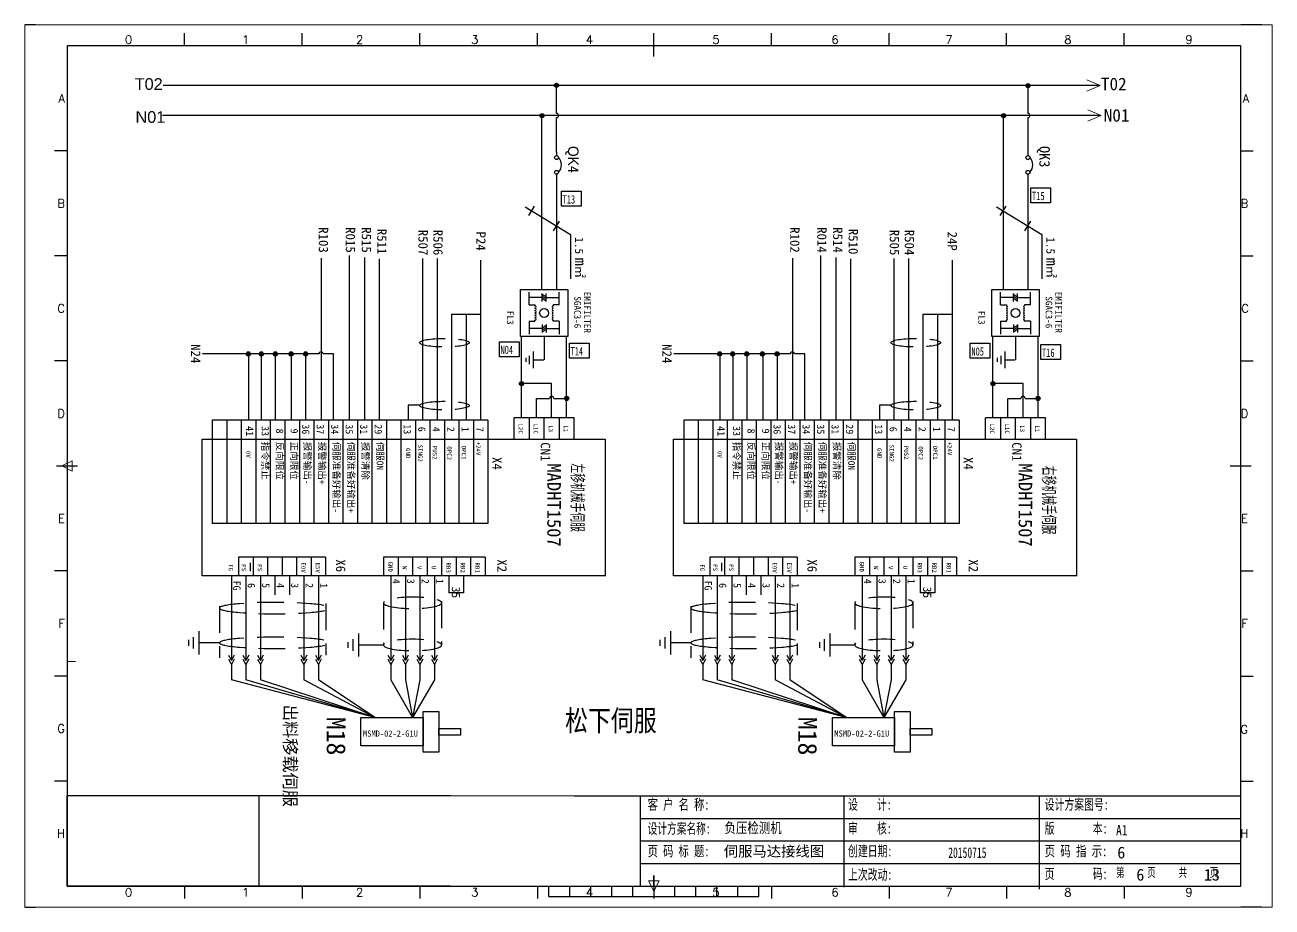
# Model space of a CAD drawing. Extents: x 2511 to 8703, y -745 to 3310.
# Drawn here: x 4473.4 to 4770.4, y 279.4 to 489.4 of the extents above; entities that cross this region are included whole.
import ezdxf
from ezdxf.enums import TextEntityAlignment as Align

# ---------------------------------------------------------------- set-up
doc = ezdxf.new("R2010")
doc.units = 0
doc.header["$MEASUREMENT"] = 0
doc.linetypes.add('DASHED2', pattern=[9.525, 6.35, -3.175])
doc.layers.add('AE_BOR', color=1, linetype='Continuous')
doc.layers.add('MISC', color=2, linetype='Continuous')
doc.layers.add('圖層1', color=7, linetype='Continuous', lineweight=60)
doc.styles.add('Standard0.67', font='', dxfattribs={"width": 0.67})
doc.styles.add('Standard_0.8', font='', dxfattribs={"width": 0.8})
doc.styles.add('WD', font='romans.shx', dxfattribs={"bigfont": 'gbcbig.shx'})
doc.styles.add('样式 0', font='')
doc.styles.add('样式 8', font='arial.ttf')
doc.styles.add('汉字', font='NSimSun.ttf')
doc.styles.get('Standard0.67').set_extended_font_data('FangSong_GB2312')
doc.styles.get('Standard_0.8').set_extended_font_data('FangSong_GB2312')
doc.styles.get('样式 0').set_extended_font_data('KaiTi_GB2312')

# ---------------------------------------------------------------- blocks, each defined once
blk = doc.blocks.new('gb_a2_a')
for p, q in [((584, 410), (25, 410)), ((25, 410), (25, 10)), ((584, 10), (584, 410)), ((25, 10), (584, 10))]:
    blk.add_line(p, q)
at = {"lineweight": 9, "ltscale": 0.1}
blk.add_line((25, 116.86), (29, 116.86), dxfattribs=at)
at = {"layer": 'AE_BOR', "lineweight": 30}
for p, q in [((10, 420), (4.93, 420)), ((594, 420), (584, 420)), ((4.93, 0), (10, 0)), ((594, 0), (584, 0))]:
    blk.add_line(p, q, dxfattribs=at)
at = {"layer": 'AE_BOR', "color": 1, "lineweight": 15}
for p, q in [((4.93, 420), (598.93, 420)), ((4.93, 0), (4.93, 420)), ((598.93, 420), (598.93, 0)), ((22.5, 210), (27.5, 212.5)), ((27.5, 207.5), (22.5, 210)), ((27.5, 212.5), (27.5, 207.5)), ((304.5, 7.5), (302, 12.5)), ((302, 12.5), (307, 12.5)), ((307, 12.5), (304.5, 7.5)), ((598.93, 0), (4.93, 0))]:
    blk.add_line(p, q, dxfattribs=at)
at = {"layer": 'AE_BOR'}
for p, q in [((81, 410), (81, 416)), ((137, 410), (137, 416)), ((193, 410), (193, 416)), ((249, 410), (249, 416)), ((304.5, 410), (304.5, 416)), ((360.5, 410), (360.5, 416)), ((416.5, 410), (416.5, 416)), ((472.5, 410), (472.5, 416)), ((528.5, 410), (528.5, 416)), ((25, 360), (19, 360)), ((584, 360), (590, 360)), ((25, 310), (19, 310)), ((584, 310), (590, 310)), ((25, 260), (19, 260)), ((584, 260), (590, 260)), ((25, 160), (19, 160)), ((584, 160), (590, 160)), ((25, 110), (19, 110)), ((584, 110), (590, 110)), ((25, 60), (19, 60)), ((584, 60), (590, 60)), ((81, 10), (81, 4)), ((137, 10), (137, 4)), ((193, 10), (193, 4)), ((249, 10), (249, 4)), ((304.5, 10), (304.5, 4)), ((360.5, 10), (360.5, 4)), ((416.5, 10), (416.5, 4)), ((472.5, 10), (472.5, 4)), ((528.5, 10), (528.5, 4))]:
    blk.add_line(p, q, dxfattribs=at)
at = {"layer": 'AE_BOR', "color": 2, "lineweight": 30}
for p, q in [((304.5, 405), (304.5, 415)), ((20, 210), (30, 210)), ((579, 210), (589, 210)), ((304.5, 10), (304.5, 15)), ((304.5, 15), (304.5, 5)), ((254.5, 5), (254.5, 10)), ((264.5, 5), (264.5, 10)), ((274.5, 5), (274.5, 10)), ((284.5, 5), (284.5, 10)), ((294.5, 5), (294.5, 10)), ((304.5, 10), (304.5, 5)), ((314.5, 5), (314.5, 10)), ((324.5, 5), (324.5, 10)), ((334.5, 5), (334.5, 10)), ((344.5, 5), (344.5, 10)), ((354.5, 5), (354.5, 10)), ((254.5, 5), (354.5, 5))]:
    blk.add_line(p, q, dxfattribs=at)
at = {"layer": 'AE_BOR', "style": 'WD'}
for s, p in [('0', (54.27, 411)), ('1', (110.12, 411)), ('2', (164.42, 411)), ('3', (219.22, 411)), ('4', (273.82, 411)), ('5', (334.12, 411)), ('6', (390.81, 411)), ('7', (445.01, 411)), ('8', (501.67, 411)), ('9', (559.4, 411)), ('0', (54.27, 5)), ('1', (110.12, 5)), ('2', (164.42, 5)), ('3', (219.22, 5)), ('4', (273.82, 5)), ('5', (334.12, 5)), ('6', (390.81, 5)), ('7', (445.01, 5)), ('8', (501.67, 5)), ('9', (559.4, 5))]:
    blk.add_text(s, height=4, dxfattribs=at).set_placement(p, align=Align.CENTER)
for s, p in [('A', (24, 385)), ('A', (588.05, 385)), ('B', (24, 335)), ('B', (587.67, 335)), ('C', (24, 285)), ('C', (587.86, 285)), ('D', (24, 235)), ('D', (587.67, 235)), ('E', (24, 185)), ('E', (587.48, 185)), ('F', (24, 135)), ('F', (587.48, 135)), ('F', (587.48, 135)), ('G', (24, 85)), ('G', (587.48, 84.56)), ('H', (24, 35)), ('H', (587.67, 35))]:
    blk.add_text(s, height=4, dxfattribs=at).set_placement(p, align=Align.MIDDLE_RIGHT)
blk = doc.blocks.new('电容')
at = {"linetype": 'ByBlock'}
for p, q in [((-1756.08, -781.77), (-1758.13, -781.77)), ((-1756.08, -782.99), (-1756.08, -780.56)), ((-1754.86, -780.79), (-1756.08, -781.55)), ((-1754.86, -781.44), (-1756.08, -782.2)), ((-1754.86, -781.99), (-1756.08, -782.75)), ((-1754.86, -782.99), (-1754.86, -780.56)), ((-1754.86, -781.77), (-1752.81, -781.77))]:
    blk.add_line(p, q, dxfattribs=at)

msp = doc.modelspace()

# ---------------------------------------------------------------- hatches: boundary and pattern name
at = {"layer": '圖層1', "lineweight": -3}
h = msp.add_hatch(color=256, dxfattribs=at)
edge = h.paths.add_edge_path()
edge.add_arc((4600.02, 475.01), 0.494, 0, 360)
h = msp.add_hatch(color=256, dxfattribs=at)
edge = h.paths.add_edge_path()
edge.add_arc((4712.31, 474.93), 0.494, 0, 360)
h = msp.add_hatch(color=256, dxfattribs=at)
edge = h.paths.add_edge_path()
edge.add_arc((4596.55, 467.77), 0.494, 0, 360)
h = msp.add_hatch(color=256, dxfattribs=at)
edge = h.paths.add_edge_path()
edge.add_arc((4706.49, 467.8), 0.494, 0, 360)
h = msp.add_hatch(color=256, dxfattribs=at)
edge = h.paths.add_edge_path()
edge.add_arc((4526.62, 411.07), 0.5, 0, 360)
h = msp.add_hatch(color=256, dxfattribs=at)
edge = h.paths.add_edge_path()
edge.add_arc((4529.72, 411.07), 0.5, 0, 360)
h = msp.add_hatch(color=256, dxfattribs=at)
edge = h.paths.add_edge_path()
edge.add_arc((4533.07, 411.07), 0.5, 0, 360)
h = msp.add_hatch(color=256, dxfattribs=at)
edge = h.paths.add_edge_path()
edge.add_arc((4536.81, 411.07), 0.5, 0, 360)
h = msp.add_hatch(color=256, dxfattribs=at)
edge = h.paths.add_edge_path()
edge.add_arc((4540.3, 411.07), 0.5, 0, 360)
h = msp.add_hatch(color=256, dxfattribs=at)
edge = h.paths.add_edge_path()
edge.add_arc((4638.88, 411.07), 0.5, 0, 360)
h = msp.add_hatch(color=256, dxfattribs=at)
edge = h.paths.add_edge_path()
edge.add_arc((4641.97, 411.07), 0.5, 0, 360)
h = msp.add_hatch(color=256, dxfattribs=at)
edge = h.paths.add_edge_path()
edge.add_arc((4645.33, 411.07), 0.5, 0, 360)
h = msp.add_hatch(color=256, dxfattribs=at)
edge = h.paths.add_edge_path()
edge.add_arc((4649.07, 411.07), 0.5, 0, 360)
h = msp.add_hatch(color=256, dxfattribs=at)
edge = h.paths.add_edge_path()
edge.add_arc((4652.56, 411.07), 0.5, 0, 360)
h = msp.add_hatch(color=256, dxfattribs=at)
edge = h.paths.add_edge_path()
edge.add_arc((4591.7, 404), 0.5, 0, 360)
h = msp.add_hatch(color=256, dxfattribs=at)
edge = h.paths.add_edge_path()
edge.add_arc((4703.96, 404), 0.5, 0, 360)
h = msp.add_hatch(color=256, dxfattribs=at)
edge = h.paths.add_edge_path()
edge.add_arc((4602.44, 400.46), 0.5, 0, 360)
h = msp.add_hatch(color=256, dxfattribs=at)
edge = h.paths.add_edge_path()
edge.add_arc((4714.7, 400.46), 0.5, 0, 360)

# ---------------------------------------------------------------- linework, layer by layer
at = {"lineweight": 0}
for p, q in [((4729.51, 474.98), (4726.3, 476.32)), ((4729.51, 474.98), (4726.3, 473.65)), ((4729.75, 467.81), (4726.54, 469.15)), ((4729.75, 467.81), (4726.54, 466.48))]:
    msp.add_line(p, q, dxfattribs=at)
for p, q in [((4729.51, 474.98), (4506.33, 474.98)), ((4712.28, 474.87), (4712.28, 468.33)), ((4729.52, 467.83), (4506.21, 467.83)), ((4706.38, 467.81), (4706.38, 426.44)), ((4712.28, 467.33), (4712.28, 459.2)), ((4600.02, 459.2), (4600.02, 458.27)), ((4712.28, 459.2), (4712.28, 458.27)), ((4600.02, 453.84), (4600.02, 426.44)), ((4712.28, 453.84), (4712.28, 426.44)), ((4592.54, 446.09), (4603.33, 439.49)), ((4593.43, 443.99), (4594.82, 446.26)), ((4704.8, 446.09), (4715.59, 439.49)), ((4705.68, 443.99), (4707.07, 446.26)), ((4599.33, 440.38), (4600.72, 442.65)), ((4711.59, 440.38), (4712.98, 442.65)), ((4603.33, 439.49), (4603.33, 428.98)), ((4715.59, 439.49), (4715.59, 428.98)), ((4543.96, 433.83), (4543.96, 395.3)), ((4554.32, 434.03), (4554.32, 395.3)), ((4557.77, 433.73), (4557.77, 395.3)), ((4568.14, 433.8), (4568.14, 395.3)), ((4571.59, 433.8), (4571.59, 395.3)), ((4656.22, 433.83), (4656.22, 395.3)), ((4666.58, 434.03), (4666.58, 395.3)), ((4670.03, 433.73), (4670.03, 395.3)), ((4680.39, 433.8), (4680.39, 395.3)), ((4683.85, 433.8), (4683.85, 395.3)), ((4581.95, 433.38), (4581.95, 395.3)), ((4694.21, 433.38), (4694.21, 395.3)), ((4593.52, 422.72), (4593.52, 425.8)), ((4600.62, 422.72), (4600.62, 425.8)), ((4705.78, 422.72), (4705.78, 425.8)), ((4712.88, 422.72), (4712.88, 425.8)), ((4594.94, 424.51), (4593.52, 424.51)), ((4599.2, 424.51), (4600.62, 424.51)), ((4707.2, 424.51), (4705.78, 424.51)), ((4711.46, 424.51), (4712.88, 424.51)), ((4575.05, 420.5), (4575.05, 395.3)), ((4578.5, 420.5), (4578.5, 395.3)), ((4593.52, 418.9), (4593.52, 415.81)), ((4600.62, 418.9), (4600.62, 415.81)), ((4687.3, 420.5), (4687.3, 395.3)), ((4690.76, 420.5), (4690.76, 395.3)), ((4705.78, 418.9), (4705.78, 415.81)), ((4712.88, 418.9), (4712.88, 415.81)), ((4594.94, 417.11), (4593.52, 417.11)), ((4599.2, 417.11), (4600.62, 417.11)), ((4707.2, 417.11), (4705.78, 417.11)), ((4711.46, 417.11), (4712.88, 417.11)), ((4591.7, 395.87), (4591.7, 415.18)), ((4597.07, 415.18), (4597.07, 409.69)), ((4602.44, 395.87), (4602.44, 415.18)), ((4703.96, 395.87), (4703.96, 415.18)), ((4709.33, 415.18), (4709.33, 409.69)), ((4714.7, 395.87), (4714.7, 415.18)), ((4543.47, 411.07), (4515.75, 411.07)), ((4526.69, 411.07), (4526.69, 395.3)), ((4529.72, 411.07), (4529.72, 395.3)), ((4533.05, 411.07), (4533.05, 395.38)), ((4546.88, 411.07), (4544.47, 411.07)), ((4592.71, 410.14), (4592.71, 409.15)), ((4593.54, 410.63), (4593.54, 408.66)), ((4594.5, 411.62), (4594.5, 407.67)), ((4655.72, 411.07), (4628, 411.07)), ((4638.94, 411.07), (4638.94, 395.3)), ((4641.98, 411.07), (4641.98, 395.3)), ((4645.31, 411.07), (4645.31, 395.38)), ((4659.14, 411.07), (4656.72, 411.07)), ((4704.97, 410.14), (4704.97, 409.15)), ((4705.8, 410.63), (4705.8, 408.66)), ((4706.76, 411.62), (4706.76, 407.67)), ((4596.99, 409.6), (4594.5, 409.6)), ((4709.25, 409.6), (4706.76, 409.6)), ((4598.86, 404), (4591.7, 404)), ((4598.86, 395.87), (4598.86, 404)), ((4711.12, 404), (4703.96, 404)), ((4711.12, 395.87), (4711.12, 404)), ((4595.28, 395.87), (4595.28, 400.46)), ((4595.28, 400.46), (4598.36, 400.46)), ((4599.36, 400.46), (4602.44, 400.46)), ((4707.54, 395.87), (4707.54, 400.46)), ((4707.54, 400.46), (4710.62, 400.46)), ((4711.62, 400.46), (4714.7, 400.46)), ((4583.68, 395.3), (4518.05, 395.3)), ((4518.05, 395.3), (4518.05, 370.67)), ((4521.51, 395.3), (4521.51, 370.67)), ((4524.96, 395.3), (4524.96, 370.67)), ((4528.41, 395.3), (4528.41, 370.67)), ((4531.87, 395.3), (4531.87, 370.67)), ((4535.32, 395.3), (4535.32, 370.67)), ((4538.78, 395.3), (4538.78, 370.67)), ((4542.23, 395.3), (4542.23, 370.67)), ((4545.69, 395.3), (4545.69, 370.67)), ((4549.14, 395.3), (4549.14, 370.67)), ((4552.59, 395.3), (4552.59, 370.67)), ((4556.05, 395.3), (4556.05, 370.67)), ((4559.5, 395.3), (4559.5, 370.67)), ((4562.96, 395.3), (4562.96, 370.67)), ((4566.41, 395.3), (4566.41, 370.67)), ((4569.86, 395.3), (4569.86, 370.67)), ((4573.32, 395.3), (4573.32, 370.67)), ((4576.77, 395.3), (4576.77, 370.67)), ((4580.23, 395.3), (4580.23, 370.67)), ((4583.68, 395.3), (4583.68, 370.67)), ((4604.23, 395.87), (4589.91, 395.87)), ((4589.91, 390.79), (4589.91, 395.87)), ((4593.49, 395.87), (4593.49, 390.79)), ((4597.07, 390.79), (4597.07, 395.87)), ((4600.65, 395.87), (4600.65, 390.82)), ((4604.23, 390.82), (4604.23, 395.87)), ((4695.94, 395.3), (4630.31, 395.3)), ((4630.31, 395.3), (4630.31, 370.67)), ((4633.76, 395.3), (4633.76, 370.67)), ((4637.22, 395.3), (4637.22, 370.67)), ((4640.67, 395.3), (4640.67, 370.67)), ((4644.13, 395.3), (4644.13, 370.67)), ((4647.58, 395.3), (4647.58, 370.67)), ((4651.03, 395.3), (4651.03, 370.67)), ((4654.49, 395.3), (4654.49, 370.67)), ((4657.94, 395.3), (4657.94, 370.67)), ((4661.4, 395.3), (4661.4, 370.67)), ((4664.85, 395.3), (4664.85, 370.67)), ((4668.3, 395.3), (4668.3, 370.67)), ((4671.76, 395.3), (4671.76, 370.67)), ((4675.21, 395.3), (4675.21, 370.67)), ((4678.67, 395.3), (4678.67, 370.67)), ((4682.12, 395.3), (4682.12, 370.67)), ((4685.58, 395.3), (4685.58, 370.67)), ((4689.03, 395.3), (4689.03, 370.67)), ((4692.48, 395.3), (4692.48, 370.67)), ((4695.94, 395.3), (4695.94, 370.67)), ((4716.49, 395.87), (4702.17, 395.87)), ((4702.17, 390.79), (4702.17, 395.87)), ((4705.75, 395.87), (4705.75, 390.79)), ((4709.33, 390.79), (4709.33, 395.87)), ((4712.91, 395.87), (4712.91, 390.82)), ((4716.49, 390.82), (4716.49, 395.87)), ((4515.65, 358.2), (4515.65, 390.78)), ((4515.65, 390.78), (4611.59, 390.78)), ((4611.59, 390.75), (4611.59, 358.18)), ((4627.91, 358.2), (4627.91, 390.78)), ((4627.91, 390.78), (4723.85, 390.78)), ((4723.85, 390.75), (4723.85, 358.18)), ((4583.68, 370.67), (4518.05, 370.67)), ((4695.94, 370.67), (4630.31, 370.67)), ((4545.04, 362.72), (4524.31, 362.72)), ((4524.31, 362.72), (4524.31, 358.2)), ((4527.77, 362.72), (4527.77, 358.2)), ((4531.22, 362.72), (4531.22, 358.2)), ((4534.68, 362.72), (4534.68, 358.2)), ((4538.13, 362.72), (4538.13, 358.2)), ((4541.58, 362.72), (4541.58, 358.2)), ((4545.04, 362.72), (4545.04, 358.2)), ((4583.02, 362.72), (4558.84, 362.72)), ((4558.84, 362.72), (4558.84, 358.2)), ((4562.3, 362.72), (4562.3, 358.2)), ((4565.75, 362.72), (4565.75, 358.2)), ((4569.21, 362.72), (4569.21, 358.2)), ((4572.66, 362.72), (4572.66, 358.2)), ((4576.11, 362.72), (4576.11, 358.2)), ((4579.57, 362.72), (4579.57, 358.2)), ((4583.02, 362.72), (4583.02, 358.2)), ((4657.3, 362.72), (4636.57, 362.72)), ((4636.57, 362.72), (4636.57, 358.2)), ((4640.03, 362.72), (4640.03, 358.2)), ((4643.48, 362.72), (4643.48, 358.2)), ((4646.93, 362.72), (4646.93, 358.2)), ((4650.39, 362.72), (4650.39, 358.2)), ((4653.84, 362.72), (4653.84, 358.2)), ((4657.3, 362.72), (4657.3, 358.2)), ((4695.28, 362.72), (4671.1, 362.72)), ((4671.1, 362.72), (4671.1, 358.2)), ((4674.56, 362.72), (4674.56, 358.2)), ((4678.01, 362.72), (4678.01, 358.2)), ((4681.46, 362.72), (4681.46, 358.2)), ((4684.92, 362.72), (4684.92, 358.2)), ((4688.37, 362.72), (4688.37, 358.2)), ((4691.83, 362.72), (4691.83, 358.2)), ((4695.28, 362.72), (4695.28, 358.2)), ((4527.07, 361.36), (4527.07, 359.35)), ((4639.33, 361.36), (4639.33, 359.35)), ((4611.59, 358.2), (4515.65, 358.2)), ((4522.59, 358.2), (4522.59, 338.1)), ((4526.04, 358.2), (4526.04, 338.1)), ((4529.5, 358.2), (4529.5, 338.1)), ((4532.95, 358.2), (4532.95, 353.7)), ((4536.41, 358.2), (4536.41, 353.7)), ((4539.86, 358.2), (4539.86, 338.1)), ((4543.31, 358.2), (4543.31, 338.1)), ((4560.57, 358.22), (4560.57, 338.1)), ((4564.03, 358.22), (4564.03, 338.1)), ((4567.48, 358.22), (4567.48, 338.1)), ((4570.93, 358.22), (4570.93, 338.1)), ((4574.39, 358.2), (4574.39, 354.2)), ((4577.84, 358.2), (4577.84, 354.2)), ((4723.85, 358.2), (4627.91, 358.2)), ((4634.85, 358.2), (4634.85, 338.1)), ((4638.3, 358.2), (4638.3, 338.1)), ((4641.75, 358.2), (4641.75, 338.1)), ((4645.21, 358.2), (4645.21, 353.7)), ((4648.66, 358.2), (4648.66, 353.7)), ((4652.12, 358.2), (4652.12, 338.1)), ((4655.57, 358.2), (4655.57, 338.1)), ((4672.83, 358.22), (4672.83, 338.1)), ((4676.28, 358.22), (4676.28, 338.1)), ((4679.74, 358.22), (4679.74, 338.1)), ((4683.19, 358.22), (4683.19, 338.1)), ((4686.64, 358.2), (4686.64, 354.2)), ((4690.1, 358.2), (4690.1, 354.2)), ((4577.84, 354.2), (4574.39, 354.2)), ((4690.1, 354.2), (4686.64, 354.2)), ((4514.88, 345.05), (4514.88, 339.53)), ((4552.86, 344.53), (4552.86, 339.01)), ((4627.14, 345.05), (4627.14, 339.53)), ((4665.12, 344.53), (4665.12, 339.01)), ((4512.38, 342.98), (4512.38, 341.6)), ((4513.53, 343.67), (4513.53, 340.91)), ((4519.75, 342.29), (4514.88, 342.29)), ((4550.36, 342.46), (4550.36, 341.08)), ((4551.51, 343.15), (4551.51, 340.39)), ((4558.84, 341.77), (4552.86, 341.77)), ((4624.63, 342.98), (4624.63, 341.6)), ((4625.79, 343.67), (4625.79, 340.91)), ((4632.01, 342.29), (4627.14, 342.29)), ((4662.62, 342.46), (4662.62, 341.08)), ((4663.77, 343.15), (4663.77, 340.39)), ((4671.1, 341.77), (4665.12, 341.77)), ((4521.89, 339.37), (4522.59, 338.1)), ((4523.28, 339.37), (4522.59, 338.1)), ((4525.35, 339.37), (4526.04, 338.1)), ((4526.74, 339.37), (4526.04, 338.1)), ((4528.8, 339.37), (4529.5, 338.1)), ((4530.19, 339.37), (4529.5, 338.1)), ((4539.16, 339.37), (4539.86, 338.1)), ((4540.55, 339.37), (4539.86, 338.1)), ((4542.62, 339.37), (4543.31, 338.1)), ((4544.01, 339.37), (4543.31, 338.1)), ((4559.88, 339.37), (4560.57, 338.1)), ((4561.27, 339.37), (4560.57, 338.1)), ((4563.33, 339.37), (4564.03, 338.1)), ((4564.72, 339.37), (4564.03, 338.1)), ((4566.78, 339.37), (4567.48, 338.1)), ((4568.17, 339.37), (4567.48, 338.1)), ((4570.24, 339.37), (4570.93, 338.1)), ((4571.63, 339.37), (4570.93, 338.1)), ((4634.15, 339.37), (4634.85, 338.1)), ((4635.54, 339.37), (4634.85, 338.1)), ((4637.61, 339.37), (4638.3, 338.1)), ((4638.99, 339.37), (4638.3, 338.1)), ((4641.06, 339.37), (4641.75, 338.1)), ((4642.45, 339.37), (4641.75, 338.1)), ((4651.42, 339.37), (4652.12, 338.1)), ((4652.81, 339.37), (4652.12, 338.1)), ((4654.87, 339.37), (4655.57, 338.1)), ((4656.26, 339.37), (4655.57, 338.1)), ((4672.13, 339.37), (4672.83, 338.1)), ((4673.52, 339.37), (4672.83, 338.1)), ((4675.59, 339.37), (4676.28, 338.1)), ((4676.98, 339.37), (4676.28, 338.1)), ((4679.04, 339.37), (4679.74, 338.1)), ((4680.43, 339.37), (4679.74, 338.1)), ((4682.5, 339.37), (4683.19, 338.1)), ((4683.89, 339.37), (4683.19, 338.1)), ((4521.89, 338.36), (4522.59, 337.09)), ((4523.28, 338.36), (4522.59, 337.09)), ((4522.59, 337.09), (4522.59, 333.51)), ((4525.35, 338.36), (4526.04, 337.09)), ((4526.74, 338.36), (4526.04, 337.09)), ((4526.04, 337.09), (4526.04, 333.51)), ((4528.8, 338.36), (4529.5, 337.09)), ((4530.19, 338.36), (4529.5, 337.09)), ((4529.5, 337.09), (4529.5, 333.51)), ((4539.16, 338.36), (4539.86, 337.09)), ((4540.55, 338.36), (4539.86, 337.09)), ((4539.86, 337.09), (4539.86, 333.51)), ((4542.62, 338.36), (4543.31, 337.09)), ((4544.01, 338.36), (4543.31, 337.09)), ((4543.31, 337.09), (4543.31, 333.51)), ((4559.88, 338.36), (4560.57, 337.09)), ((4561.27, 338.36), (4560.57, 337.09)), ((4560.57, 337.09), (4560.57, 333.51)), ((4563.33, 338.36), (4564.03, 337.09)), ((4564.72, 338.36), (4564.03, 337.09)), ((4564.03, 337.09), (4564.03, 333.51)), ((4566.78, 338.36), (4567.48, 337.09)), ((4568.17, 338.36), (4567.48, 337.09)), ((4567.48, 337.09), (4567.48, 333.51)), ((4570.24, 338.36), (4570.93, 337.09)), ((4571.63, 338.36), (4570.93, 337.09)), ((4570.93, 337.09), (4570.93, 333.51)), ((4634.15, 338.36), (4634.85, 337.09)), ((4635.54, 338.36), (4634.85, 337.09)), ((4634.85, 337.09), (4634.85, 333.51)), ((4637.61, 338.36), (4638.3, 337.09)), ((4638.99, 338.36), (4638.3, 337.09)), ((4638.3, 337.09), (4638.3, 333.51)), ((4641.06, 338.36), (4641.75, 337.09)), ((4642.45, 338.36), (4641.75, 337.09)), ((4641.75, 337.09), (4641.75, 333.51)), ((4651.42, 338.36), (4652.12, 337.09)), ((4652.81, 338.36), (4652.12, 337.09)), ((4652.12, 337.09), (4652.12, 333.51)), ((4654.87, 338.36), (4655.57, 337.09)), ((4656.26, 338.36), (4655.57, 337.09)), ((4655.57, 337.09), (4655.57, 333.51)), ((4672.13, 338.36), (4672.83, 337.09)), ((4673.52, 338.36), (4672.83, 337.09)), ((4672.83, 337.09), (4672.83, 333.51)), ((4675.59, 338.36), (4676.28, 337.09)), ((4676.98, 338.36), (4676.28, 337.09)), ((4676.28, 337.09), (4676.28, 333.51)), ((4679.04, 338.36), (4679.74, 337.09)), ((4680.43, 338.36), (4679.74, 337.09)), ((4679.74, 337.09), (4679.74, 333.51)), ((4682.5, 338.36), (4683.19, 337.09)), ((4683.89, 338.36), (4683.19, 337.09)), ((4683.19, 337.09), (4683.19, 333.51)), ((4556.77, 324.49), (4522.59, 333.51)), ((4556.77, 324.49), (4526.04, 333.51)), ((4556.77, 324.49), (4529.5, 333.51)), ((4556.77, 324.49), (4539.86, 333.51)), ((4556.77, 324.49), (4543.31, 333.51)), ((4560.57, 333.51), (4565.75, 324.49)), ((4564.03, 333.51), (4565.75, 324.49)), ((4570.93, 333.51), (4565.75, 324.49)), ((4567.48, 333.51), (4565.75, 324.49)), ((4669.02, 324.49), (4634.85, 333.51)), ((4669.02, 324.49), (4638.3, 333.51)), ((4669.02, 324.49), (4641.75, 333.51)), ((4669.02, 324.49), (4652.12, 333.51)), ((4669.02, 324.49), (4655.57, 333.51)), ((4672.83, 333.51), (4678.01, 324.49)), ((4676.28, 333.51), (4678.01, 324.49)), ((4683.19, 333.51), (4678.01, 324.49)), ((4679.74, 333.51), (4678.01, 324.49)), ((4619.93, 300.47), (4664.18, 300.47)), ((4664.18, 300.47), (4732.97, 300.47)), ((4732.97, 300.47), (4762.96, 300.47)), ((4619.93, 295.11), (4664.18, 295.11)), ((4664.18, 295.11), (4732.97, 295.11)), ((4732.97, 295.11), (4762.96, 295.11)), ((4619.93, 289.75), (4664.18, 289.75)), ((4664.18, 289.75), (4732.97, 289.75)), ((4604.23, 284.39), (4664.18, 284.39)), ((4604.23, 284.39), (4664.18, 284.39)), ((4664.18, 284.39), (4732.97, 284.39))]:
    msp.add_line(p, q)
at = {"linetype": 'ByBlock'}
for p, q in [((4593.52, 422.72), (4594.9, 422.72)), ((4594.9, 422.72), (4594.9, 422.5)), ((4600.62, 422.72), (4599.24, 422.72)), ((4599.24, 422.72), (4599.24, 422.5)), ((4705.78, 422.72), (4707.16, 422.72)), ((4707.16, 422.72), (4707.16, 422.5)), ((4712.88, 422.72), (4711.5, 422.72)), ((4711.5, 422.72), (4711.5, 422.5)), ((4593.52, 418.9), (4594.9, 418.9)), ((4594.9, 418.9), (4594.9, 419.12)), ((4599.24, 418.9), (4599.24, 419.12)), ((4600.62, 418.9), (4599.24, 418.9)), ((4705.78, 418.9), (4707.16, 418.9)), ((4707.16, 418.9), (4707.16, 419.12)), ((4711.5, 418.9), (4711.5, 419.12)), ((4712.88, 418.9), (4711.5, 418.9))]:
    msp.add_line(p, q, dxfattribs=at)
at = {"color": 0, "lineweight": -2}
for p, q in [((4536.87, 411.07), (4536.87, 395.33)), ((4540.28, 411.07), (4540.28, 395.33)), ((4649.13, 411.07), (4649.13, 395.33)), ((4652.54, 411.07), (4652.54, 395.33))]:
    msp.add_line(p, q, dxfattribs=at)
at = {"color": 2, "linetype": 'DASHED2'}
for p, q in [((4564.68, 398.83), (4564.68, 395.3)), ((4676.94, 398.83), (4676.94, 395.3))]:
    msp.add_line(p, q, dxfattribs=at)
at = {"linetype": 'DASHED2'}
for p, q in [((4519.75, 351), (4519.75, 338.75)), ((4545.05, 351.63), (4545.05, 339.38)), ((4558.84, 351.82), (4558.84, 341.77)), ((4572.67, 352.09), (4572.67, 341.77)), ((4632.01, 351), (4632.01, 338.75)), ((4657.3, 351.63), (4657.3, 339.38)), ((4671.1, 351.82), (4671.1, 341.77)), ((4684.92, 352.09), (4684.92, 341.77))]:
    msp.add_line(p, q, dxfattribs=at)
at = {"color": 0, "ltscale": 2}
for p, q in [((4483.46, 284.39), (4483.46, 305.83)), ((4574.77, 305.83), (4483.46, 305.83)), ((4604.23, 305.83), (4762.96, 305.83)), ((4619.93, 305.83), (4619.93, 284.39)), ((4668.5, 284.12), (4668.5, 305.83)), ((4715.08, 283.63), (4715.08, 305.83)), ((4762.96, 284.39), (4762.96, 305.83)), ((4732.97, 289.75), (4762.96, 289.75)), ((4574.77, 284.39), (4483.46, 284.39)), ((4732.97, 284.39), (4762.96, 284.39))]:
    msp.add_line(p, q, dxfattribs=at)
at = {"color": 0}
msp.add_line((4529.12, 305.83), (4529.12, 284.39), dxfattribs=at)
at = {"lineweight": 9, "ltscale": 0.1}
for p, q in [((4574.77, 305.83), (4604.23, 305.83)), ((4574.77, 284.39), (4604.23, 284.39)), ((4602.87, 284.39), (4602.87, 284.39)), ((4602.87, 284.39), (4602.87, 284.39))]:
    msp.add_line(p, q, dxfattribs=at)
at = {"color": 1, "ltscale": 2}
for points in [[(4601.21, 449.81), (4605.89, 449.81), (4605.89, 446.24), (4601.21, 446.24)], [(4713, 450.64), (4717.67, 450.64), (4717.67, 447.07), (4713, 447.07)], [(4586.43, 413.98), (4591.1, 413.98), (4591.1, 410.41), (4586.43, 410.41)], [(4603.1, 413.64), (4607.78, 413.64), (4607.78, 410.07), (4603.1, 410.07)], [(4698.57, 413.61), (4703.25, 413.61), (4703.25, 410.04), (4698.57, 410.04)], [(4715.38, 413.3), (4720.06, 413.3), (4720.06, 409.73), (4715.38, 409.73)]]:
    msp.add_lwpolyline(points, close=True, dxfattribs=at)
for points in [[(4602.69, 426.44), (4602.69, 415.18), (4591.45, 415.18), (4591.45, 426.44)], [(4714.95, 426.44), (4714.95, 415.18), (4703.71, 415.18), (4703.71, 426.44)], [(4568.29, 324.49), (4568.29, 317.73), (4553.46, 317.73), (4553.46, 324.49)], [(4571.97, 325.95), (4571.97, 316.27), (4568.29, 316.27), (4568.29, 325.95)], [(4680.55, 324.49), (4680.55, 317.73), (4665.72, 317.73), (4665.72, 324.49)], [(4684.22, 325.95), (4684.22, 316.27), (4680.55, 316.27), (4680.55, 325.95)], [(4577.19, 321.88), (4577.19, 320.33), (4571.97, 320.33), (4571.97, 321.88)], [(4689.44, 321.88), (4689.44, 320.33), (4684.22, 320.33), (4684.22, 321.88)]]:
    msp.add_lwpolyline(points, close=True)
for centre, radius in [((4600.02, 475.01), 0.494), ((4712.31, 474.93), 0.494), ((4596.55, 467.77), 0.494), ((4706.49, 467.8), 0.494), ((4600.02, 457.81), 0.464), ((4712.28, 457.81), 0.464), ((4600.02, 454.31), 0.464), ((4712.28, 454.31), 0.464), ((4597.07, 420.81), 1.06), ((4709.33, 420.81), 1.06)]:
    msp.add_circle(centre, radius)
for centre in [(4598.71, 456.06), (4710.97, 456.06)]:
    msp.add_arc(centre, 2.49, 315.4239, 44.5761)
at = {"linetype": 'ByBlock'}
for centre, start, end in [((4594.9, 422.22), 270, 90), ((4594.9, 421.66), 270, 90), ((4599.24, 422.22), 90, 270), ((4599.24, 421.66), 90, 270), ((4707.16, 422.22), 270, 90), ((4707.16, 421.66), 270, 90), ((4711.5, 422.22), 90, 270), ((4711.5, 421.66), 90, 270), ((4594.9, 421.09), 270, 90), ((4594.9, 420.53), 270, 90), ((4594.9, 419.96), 270, 90), ((4594.9, 419.4), 270, 90), ((4599.24, 421.09), 90, 270), ((4599.24, 420.53), 90, 270), ((4599.24, 419.96), 90, 270), ((4599.24, 419.4), 90, 270), ((4707.16, 421.09), 270, 90), ((4707.16, 420.53), 270, 90), ((4707.16, 419.96), 270, 90), ((4707.16, 419.4), 270, 90), ((4711.5, 421.09), 90, 270), ((4711.5, 420.53), 90, 270), ((4711.5, 419.96), 90, 270), ((4711.5, 419.4), 90, 270)]:
    msp.add_arc(centre, 0.282, start, end, dxfattribs=at)
at = {"linetype": 'DASHED2'}
for centre in [(4573.32, 413.74), (4685.58, 413.74), (4573.32, 398.77), (4685.58, 398.77)]:
    msp.add_ellipse(centre, major_axis=(-5.91, 0), ratio=0.174216, dxfattribs=at)
at = {"linetype": 'DASHED2', "extrusion": (0, 0, -1)}
for centre, major_axis, ratio in [((4532.95, 350.56), (-13.2, 0), 0.103063), ((4565.75, 351.8), (-6.91, 0), 0.19671), ((4645.21, 350.56), (-13.2, 0), 0.103063), ((4678.01, 351.8), (-6.91, 0), 0.19671), ((4532.95, 342.29), (-13.2, 0), 0.103063), ((4565.75, 341.77), (-6.91, 0), 0.19671), ((4645.21, 342.29), (-13.2, 0), 0.103063), ((4678.01, 341.77), (-6.91, 0), 0.19671)]:
    msp.add_ellipse(centre, major_axis=major_axis, ratio=ratio, dxfattribs=at)
at = {"layer": '圖層1', "lineweight": -3}
for p, q in [((4600.03, 468.33), (4600.03, 474.98)), ((4596.48, 467.83), (4596.48, 426.47)), ((4600.03, 459.12), (4600.03, 467.33)), ((4550.73, 395.34), (4550.73, 434.49)), ((4662.99, 395.34), (4662.99, 434.49)), ((4575.05, 420.5), (4581.95, 420.5)), ((4687.3, 420.5), (4694.21, 420.5)), ((4546.88, 395.31), (4546.88, 411.07)), ((4659.14, 395.31), (4659.14, 411.07))]:
    msp.add_line(p, q, dxfattribs=at)
at = {"layer": '圖層1', "color": 2, "linetype": 'DASHED2', "lineweight": -3}
for p, q in [((4567.42, 398.83), (4564.68, 398.83)), ((4679.68, 398.83), (4676.94, 398.83))]:
    msp.add_line(p, q, dxfattribs=at)
at = {"layer": '圖層1', "lineweight": -3}
for centre in [(4526.62, 411.07), (4529.72, 411.07), (4533.07, 411.07), (4536.81, 411.07), (4540.3, 411.07), (4638.88, 411.07), (4641.97, 411.07), (4645.33, 411.07), (4649.07, 411.07), (4652.56, 411.07), (4591.7, 404), (4703.96, 404), (4602.44, 400.46), (4714.7, 400.46)]:
    msp.add_circle(centre, 0.5, dxfattribs=at)
for centre, start, end in [((4600.03, 467.83), 270, 90), ((4712.28, 467.83), 270, 90), ((4543.97, 411.07), 359.8833, 180.1167), ((4656.22, 411.07), 359.8833, 180.1167), ((4598.86, 400.46), 0, 180), ((4711.12, 400.46), 0, 180)]:
    msp.add_arc(centre, 0.5, start, end, dxfattribs=at)

# ---------------------------------------------------------------- block references
at = {"xscale": 0.5, "yscale": 0.5, "zscale": 0.5}
msp.add_blockref('gb_a2_a', (4470.96, 279.39), dxfattribs=at)
at = {"linetype": 'ByBlock', "xscale": -0.8000000000001819, "yscale": 0.8000000000001819, "zscale": 0.8}
for p in [(3192.7, 1049.93), (3304.95, 1049.93)]:
    msp.add_blockref('电容', p, dxfattribs=at)
at = {"linetype": 'ByBlock', "xscale": 0.8000000000001819, "yscale": 0.8000000000001819, "zscale": 0.8, "rotation": 180}
for p in [(3192.7, -208.31), (3304.95, -208.31)]:
    msp.add_blockref('电容', p, dxfattribs=at)

# ---------------------------------------------------------------- texts
at = {"char_height": 2.772, "width": 4.9667, "attachment_point": 1, "style": '样式 8'}
for s, insert in [('{\\C3;T02}', (4499.57, 476.71)), ('{\\C3;N01}', (4499.76, 468.86))]:
    msp.add_mtext(s, dxfattribs=dict(at, insert=insert))
at = {"color": 0, "lineweight": -2, "attachment_point": 1, "rotation": 270}
for s, insert, char_height, width in [('{\\fPMingLiU|b0|i0|c136|p18;QK}4', (4605.27, 460.57), 2.5, 7.815), ('QK3', (4717.52, 460.57), 2.5, 7.815), ('MADHT1507', (4601.07, 385.01), 3.24, 28.0103), ('{\\Fromans,gbcbig|c134;左移机械手伺服}', (4606.57, 385.01), 3.24, 28.0103), ('MADHT1507', (4713.32, 385.01), 3.24, 28.0103), ('{\\Fromans,gbcbig|c134;右移机械手伺服}', (4718.83, 384.43), 3.24, 35.9016), ('出{\\fPMingLiU|b0|i0|c136|p18;料移载伺服}', (4538.11, 327.57), 3, 35.4639), ('M18', (4549.82, 324.67), 4.5, 11.0467), ('M18', (4662.08, 324.67), 4.5, 11.0467)]:
    msp.add_mtext(s, dxfattribs=dict(at, insert=insert, char_height=char_height, width=width))
at = {"attachment_point": 1, "rotation": 270}
for s, insert, char_height, width in [('{\\fSimSun|b0|i0|c134|p2;\\H1.25x;m\\fSimSun|b0|i0|c129|p2;\\H0.8x;㎡}', (4607.13, 433.94), 2.1721, 86.3375), ('{\\fSimSun|b0|i0|c134|p2;\\H1.25x;m\\fSimSun|b0|i0|c129|p2;\\H0.8x;㎡}', (4719.39, 433.94), 2.1721, 86.3375), ('{\\fFangSong_GB2312|b0|i0|c134|p49;指令禁止}', (4531.46, 390.16), 1.62, 191.9559), ('{\\fFangSong_GB2312|b0|i0|c134|p49;反向限位}', (4534.92, 390.16), 1.62, 191.9559), ('{\\fFangSong_GB2312|b0|i0|c134|p49;正向限位}', (4538.37, 390.16), 1.62, 191.9559), ('{\\fFangSong_GB2312|b0|i0|c134|p49;报警输出-}', (4541.54, 390.16), 1.62, 191.9559), ('{\\fFangSong_GB2312|b0|i0|c134|p49;报警输出+}', (4544.99, 390.16), 1.62, 191.9559), ('{\\fFangSong_GB2312|b0|i0|c134|p49;伺服准备好输出-}', (4548.45, 390.16), 1.62, 191.9559), ('{\\fFangSong_GB2312|b0|i0|c134|p49;伺服准备好输出+}', (4551.9, 390.16), 1.62, 191.9559), ('{\\fFangSong_GB2312|b0|i0|c134|p49;报警清除}', (4555.35, 390.16), 1.62, 191.9559), ('{\\fFangSong_GB2312|b0|i0|c134|p49;伺服ON}', (4558.81, 390.16), 1.62, 191.9559), ('{\\fFangSong_GB2312|b0|i0|c134|p49;指令禁止}', (4643.72, 390.16), 1.62, 191.9559), ('{\\fFangSong_GB2312|b0|i0|c134|p49;反向限位}', (4647.18, 390.16), 1.62, 191.9559), ('{\\fFangSong_GB2312|b0|i0|c134|p49;正向限位}', (4650.63, 390.16), 1.62, 191.9559), ('{\\fFangSong_GB2312|b0|i0|c134|p49;报警输出-}', (4653.8, 390.16), 1.62, 191.9559), ('{\\fFangSong_GB2312|b0|i0|c134|p49;报警输出+}', (4657.25, 390.16), 1.62, 191.9559), ('{\\fFangSong_GB2312|b0|i0|c134|p49;伺服准备好输出-}', (4660.7, 390.16), 1.62, 191.9559), ('{\\fFangSong_GB2312|b0|i0|c134|p49;伺服准备好输出+}', (4664.16, 390.16), 1.62, 191.9559), ('{\\fFangSong_GB2312|b0|i0|c134|p49;报警清除}', (4667.61, 390.16), 1.62, 191.9559), ('{\\fFangSong_GB2312|b0|i0|c134|p49;伺服ON}', (4671.07, 390.16), 1.62, 191.9559)]:
    msp.add_mtext(s, dxfattribs=dict(at, insert=insert, char_height=char_height, width=width))
at = {"color": 0, "ltscale": 2, "char_height": 2.5, "attachment_point": 1}
for s, insert, width, style in [('{\\fSimSun|b0|i0|c134|p2;\\W0.72;客 户 名 称:}', (4621.73, 305.06), 16.2477, 'Standard0.67'), ('{\\fSimSun|b0|i0|c134|p2;设    计:}', (4669.45, 305.06), 12.0312, 'Standard0.67'), ('{\\fSimSun|b0|i0|c134|p2;设计方案图号:}', (4716.28, 305.06), 15.1644, 'Standard0.67'), ('{\\fSimSun|b0|i0|c134|p2;\\W0.66;设计方案名称:}', (4621.73, 299.33), 15.1234, 'Standard0.67'), ('{\\fSimSun|b0|i0|c134|p2;负压检测机}', (4640.02, 299.5), 33.9078, 'Standard_0.8'), ('{\\fSimSun|b0|i0|c134|p2;审    核:}', (4669.45, 299.39), 12.0312, 'Standard0.67'), ('{\\fSimSun|b0|i0|c134|p2;版        本:}', (4716.28, 299.39), 16.8498, 'Standard0.67'), ('{\\fSimSun|b0|i0|c134|p2;A1}', (4733.28, 298.95), 33.9078, 'Standard_0.8'), ('{\\fSimSun|b0|i0|c134|p2;\\W0.72;页 码 标 题:}', (4621.73, 293.97), 15.1234, 'Standard0.67'), ('{\\fSimSun|b0|i0|c134|p2;创建日期:}', (4669.45, 293.98), 12.0312, 'Standard0.67'), ('{\\fSimSun|b0|i0|c134|p2;\\W0.73;页 码 指 示:}', (4716.28, 293.98), 16.1995, 'Standard0.67'), ('{\\fSimSun|b0|i0|c134|p2;20150715}', (4693.31, 293.59), 12.0312, 'Standard0.67'), ('{\\fSimSun|b0|i0|c134|p2;上次改动:}', (4669.45, 288.39), 12.0312, 'Standard0.67'), ('{\\fSimSun|b0|i0|c134|p2;页        码:}', (4716.28, 288.54), 15.7258, 'Standard0.67'), ('{\\Fromans,gbcbig|c134;第}    {\\Fromans,gbcbig|c134;页}    {\\Fromans,gbcbig|c134;共}    {\\Fromans,gbcbig|c134;页}', (4733.28, 288.79), 33.9078, 'Standard_0.8')]:
    msp.add_mtext(s, dxfattribs=dict(at, insert=insert, width=width, style=style))
at = {"color": 7, "insert": (4639.88, 293.92), "char_height": 2.5, "attachment_point": 1}
msp.add_mtext_dynamic_manual_height_columns('{\\fSimSun|b0|i0|c134|p2;伺服马达接线图}', width=47.9244, gutter_width=12.5, heights=[0], dxfattribs=at)
at = {"style": '汉字'}
for tag, height, p in [('T02', 3, (4732.74, 473.83)), ('N01', 3, (4733.41, 466.37)), ('MSMD-02-2-G1U', 1.48, (4560.47, 319.96)), ('MSMD-02-2-G1U', 1.48, (4672.73, 319.96))]:
    msp.add_attdef(tag, text='', height=height, dxfattribs=at).set_placement(p, align=Align.CENTER)
for tag, height, p in [('R103', 2.24, (4543.42, 438.19)), ('R015', 2.24, (4549.85, 438.19)), ('R515', 2.24, (4553.64, 438.19)), ('R511', 2.24, (4557.32, 437.81)), ('R507', 2.24, (4567.14, 437.58)), ('R506', 2.24, (4570.7, 437.58)), ('P24', 2.24, (4580.92, 437.92)), ('R102', 2.24, (4655.67, 438.19)), ('R014', 2.24, (4662.11, 438.19)), ('R514', 2.24, (4665.89, 438.19)), ('R510', 2.24, (4669.58, 437.81)), ('R505', 2.24, (4679.4, 437.58)), ('R504', 2.24, (4682.96, 437.58)), ('24P', 2.24, (4693.18, 437.92)), ('1.5', 2, (4604.42, 436.86)), ('1.5', 2, (4716.68, 436.86)), ('EMIFILTER', 1.6, (4606.58, 420.97)), ('EMIFILTER', 1.6, (4718.84, 420.97)), ('SGAC3-6', 1.6, (4604.24, 420.97)), ('SGAC3-6', 1.6, (4716.5, 420.97)), ('FL3', 1.6, (4588.21, 419.68)), ('FL3', 1.6, (4700.47, 419.68)), ('N24', 2.24, (4512.99, 411.11)), ('N24', 2.24, (4625.24, 411.11)), ('41', 1.75, (4526.11, 392.7)), ('33', 1.75, (4529.8, 392.7)), ('8', 1.75, (4533.25, 392.7)), ('9', 1.75, (4536.71, 392.7)), ('36', 1.75, (4539.45, 393.12)), ('37', 1.75, (4542.9, 393.12)), ('34', 1.75, (4546.35, 393.12)), ('35', 1.75, (4549.81, 393.12)), ('31', 1.75, (4553.26, 393.12)), ('29', 1.75, (4556.72, 393.12)), ('13', 1.75, (4563.62, 393.12)), ('6', 1.75, (4567.08, 393.12)), ('4', 1.75, (4570.53, 393.12)), ('2', 1.75, (4573.99, 393.12)), ('1', 1.75, (4577.44, 393.12)), ('7', 1.75, (4580.9, 393.12)), ('L2C', 1.05, (4591.01, 393.27)), ('L1C', 1.05, (4594.59, 393.27)), ('L3', 1.05, (4598.17, 393.27)), ('L1', 1.05, (4601.75, 393.27)), ('41', 1.75, (4638.36, 392.7)), ('33', 1.75, (4642.06, 392.7)), ('8', 1.75, (4645.51, 392.7)), ('9', 1.75, (4648.97, 392.7)), ('36', 1.75, (4651.7, 393.12)), ('37', 1.75, (4655.16, 393.12)), ('34', 1.75, (4658.61, 393.12)), ('35', 1.75, (4662.07, 393.12)), ('31', 1.75, (4665.52, 393.12)), ('29', 1.75, (4668.97, 393.12)), ('13', 1.75, (4675.88, 393.12)), ('6', 1.75, (4679.34, 393.12)), ('4', 1.75, (4682.79, 393.12)), ('2', 1.75, (4686.24, 393.12)), ('1', 1.75, (4689.7, 393.12)), ('7', 1.75, (4693.15, 393.12)), ('L2C', 1.05, (4703.27, 393.27)), ('L1C', 1.05, (4706.85, 393.27)), ('L3', 1.05, (4710.43, 393.27)), ('L1', 1.05, (4714.01, 393.27)), ('SING2', 1.05, (4567.08, 387.43)), ('+24V', 1.05, (4580.9, 388.55)), ('CN1', 2.24, (4596.28, 387.76)), ('SING2', 1.05, (4679.34, 387.43)), ('+24V', 1.05, (4693.15, 388.55)), ('CN1', 2.24, (4708.54, 387.76)), ('0V', 1.05, (4526.11, 387.16)), ('GND', 1.05, (4564.16, 387.43)), ('PUS2', 1.05, (4570.53, 387.57)), ('OPC2', 1.05, (4573.99, 387.43)), ('OPC1', 1.05, (4577.44, 387.57)), ('X4', 2.24, (4584.75, 385)), ('0V', 1.05, (4638.36, 387.16)), ('GND', 1.05, (4676.41, 387.43)), ('PUS2', 1.05, (4682.79, 387.57)), ('OPC2', 1.05, (4686.24, 387.43)), ('OPC1', 1.05, (4689.7, 387.57)), ('X4', 2.24, (4697.01, 385)), ('FG', 1.05, (4521.96, 360.18)), ('PS', 1.05, (4525.06, 360.18)), ('PS', 1.05, (4528.87, 360.18)), ('E0V', 1.05, (4539.23, 360.18)), ('E5V', 1.05, (4542.68, 360.18)), ('X6', 2.24, (4547.53, 360.64)), ('GND', 1.05, (4559.94, 360.41)), ('W', 1.05, (4563.4, 360.18)), ('V', 1.05, (4566.85, 360.18)), ('U', 1.05, (4570.3, 360.18)), ('RB3', 1.05, (4573.76, 360.18)), ('RB2', 1.05, (4577.21, 360.18)), ('RB1', 1.05, (4580.67, 360.18)), ('X2', 2.24, (4585.94, 360.64)), ('FG', 1.05, (4634.22, 360.18)), ('PS', 1.05, (4637.31, 360.18)), ('PS', 1.05, (4641.12, 360.18)), ('E0V', 1.05, (4651.48, 360.18)), ('E5V', 1.05, (4654.94, 360.18)), ('X6', 2.24, (4659.79, 360.64)), ('GND', 1.05, (4672.2, 360.41)), ('W', 1.05, (4675.65, 360.18)), ('V', 1.05, (4679.11, 360.18)), ('U', 1.05, (4682.56, 360.18)), ('RB3', 1.05, (4686.01, 360.18)), ('RB2', 1.05, (4689.47, 360.18)), ('RB1', 1.05, (4692.92, 360.18)), ('X2', 2.24, (4698.2, 360.64)), ('FG', 1.75, (4523.03, 355.92)), ('5', 1.75, (4529.93, 355.92)), ('4', 1.75, (4533.39, 355.92)), ('3', 1.75, (4536.84, 355.92)), ('2', 1.75, (4540.3, 355.92)), ('4', 1.75, (4561.01, 356.93)), ('3', 1.75, (4564.46, 356.93)), ('2', 1.75, (4567.92, 356.93)), ('1', 1.75, (4571.37, 356.93)), ('FG', 1.75, (4635.28, 355.92)), ('5', 1.75, (4642.19, 355.92)), ('4', 1.75, (4645.65, 355.92)), ('3', 1.75, (4649.1, 355.92)), ('2', 1.75, (4652.55, 355.92)), ('4', 1.75, (4673.27, 356.93)), ('3', 1.75, (4676.72, 356.93)), ('2', 1.75, (4680.17, 356.93)), ('1', 1.75, (4683.63, 356.93)), ('6', 1.75, (4526.48, 355.92)), ('1', 1.75, (4543.75, 355.92)), ('35', 2, (4575.09, 354.29)), ('6', 1.75, (4638.74, 355.92)), ('1', 1.75, (4656.01, 355.92)), ('35', 2, (4687.34, 354.29))]:
    msp.add_attdef(tag, text='', height=height, rotation=270, dxfattribs=at).set_placement(p, align=Align.CENTER)
at = {"layer": 'MISC', "color": 0, "attachment_point": 1}
for s, insert, char_height, width, style in [('\\pi-0.4147;{\\W0.7;T13}', (4601.88, 448.86), 2, 3.3188, '样式 0'), ('\\pi-0.4147;{\\W0.7;T15}', (4713.67, 449.69), 2, 3.3188, '样式 0'), ('\\pi-0.4147;{\\W0.7;N04}', (4587.1, 413.04), 2, 3.3188, '样式 0'), ('\\pi-0.4147;{\\W0.7;T14}', (4603.78, 412.7), 2, 3.3188, '样式 0'), ('\\pi-0.4147;{\\W0.7;N05}', (4699.24, 412.66), 2, 3.3188, '样式 0'), ('\\pi-0.4147;{\\W0.7;T16}', (4716.05, 412.35), 2, 3.3188, '样式 0'), ('{\\fSimSun|b1|i0|c134|p2;松下伺服}', (4602.06, 326.29), 5, 24.1794, 'Standard_0.8'), ('6', (4733.57, 293.77), 2.8, 3.07, '样式 0'), ('6', (4738.11, 288.48), 2.8, 3.07, '样式 0'), ('13', (4754.21, 288.48), 2.8, 3.07, '样式 0')]:
    msp.add_mtext(s, dxfattribs=dict(at, insert=insert, char_height=char_height, width=width, style=style))

doc.saveas('drawing.dxf')
